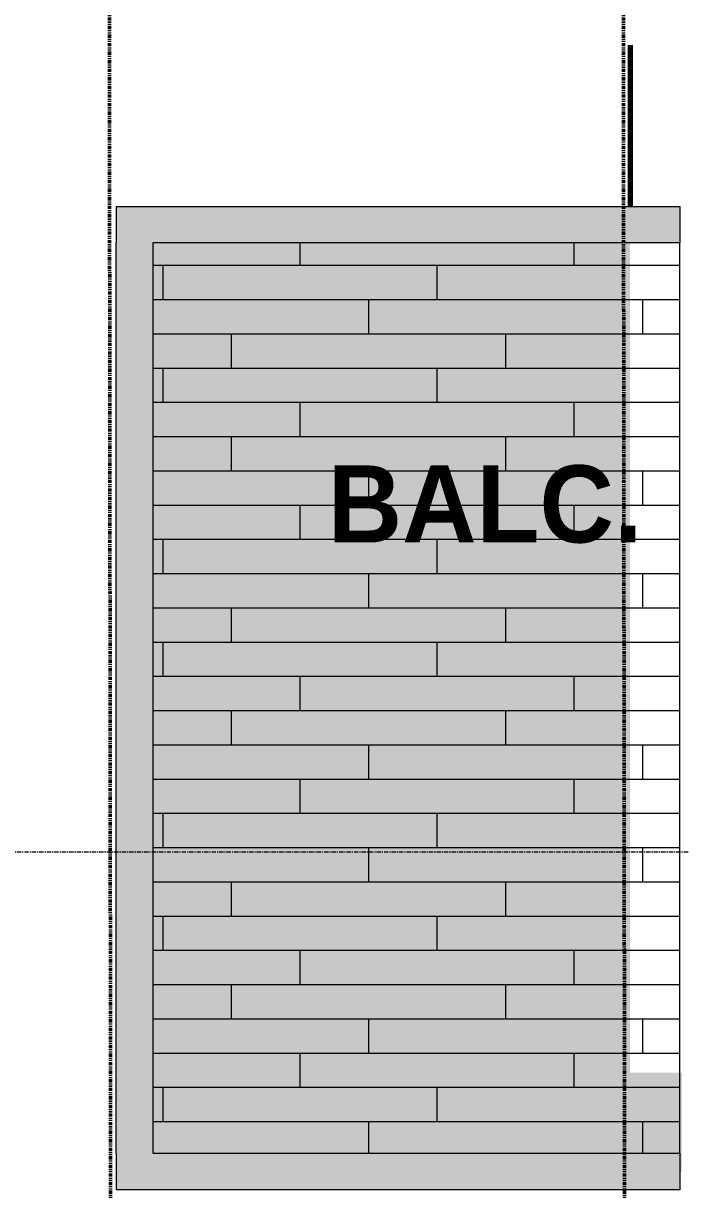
# Model space of a CAD drawing. Header units: inches. Extents: x -4218 to -1814, y 9706 to 12426.
# Drawn here: x -3937.6 to -3860.8, y 10127.8 to 10264 of the extents above; entities that cross this region are included whole.
import ezdxf

# ---------------------------------------------------------------- set-up
doc = ezdxf.new("R2010")
doc.units = ezdxf.units.IN
doc.header["$MEASUREMENT"] = 0
for name, pattern in [('Aligning Line 1_8_', [0.25, 0.125, -0.125]), ('Double Dash 3_8_', [1, 0.375, -0.125, 0.125, -0.125, 0.125, -0.125]), ('Grid Line 1_2_', [0.875, 0.5, -0.125, 0.125, -0.125])]:
    doc.linetypes.add(name, pattern=pattern)
for name, color, linetype, lineweight in [('0-1', 7, 'Continuous', 5), ('0-3', 147, 'Aligning Line 1_8_', 9), ('A-ANNO-DIMS', 211, 'Continuous', 9), ('A-ANNO-DIMS-96', 211, 'Continuous', 9), ('A-AREA-1', 130, 'Continuous', 70), ('A-AREA-IDEN', 2, 'Continuous', 9), ('A-FLOR-1', 10, 'Continuous', 13), ('A-FLOR-PATT-1', 252, 'Continuous', 9), ('A-WALL-3', 10, 'Continuous', 13), ('A-WALL-5', 254, 'Continuous', 5), ('C-PROP-LINE-1', 250, 'Double Dash 3_8_', 50), ('S-GRID-1', 1, 'Grid Line 1_2_', 9)]:
    doc.layers.add(name, color=color, linetype=linetype, lineweight=lineweight)
doc.layers.add('A-AREA-PATT-1', color=7, linetype='Continuous', lineweight=9, transparency=1)
doc.styles.add('Century Gothic', font='ufonts.com_century-gothic.ttf', dxfattribs={"height": 9})
doc.styles.add('Century Gothic_B', font='GOTHICB.TTF', dxfattribs={"height": 9})
doc.dimstyles.new('OD__1_8__Tol__', dxfattribs={"dimscale": 12, "dimtxt": 9.397514, "dimasz": 1, "dimexe": 0.75, "dimexo": 0.5, "dimgap": 0.125, "dimtad": 1, "dimdec": 3, "dimrnd": 0.125, "dimzin": 3, "dimdsep": 46, "dimlunit": 4, "dimtxsty": 'Century Gothic', "dimblk1": 'OBLIQUE', "dimblk2": 'OBLIQUE', "dimsah": 1, "dimcen": 0.09, "dimdle": 0.75, "dimazin": 0, "dimtfac": 1, "dimtdec": 4, "dimtix": 1, "dimtmove": 0, "dimatfit": 3, "dimfxl": 1, "dimtvp": 1, "dimtfill": 1, "dimfrac": 2, "dimtolj": 1, "dimtzin": 0, "dimarcsym": 2})

# ---------------------------------------------------------------- blocks, each defined once
blk = doc.blocks.new('Family - ___-1878357-FLOOR PLAN - 2ND FLOOR')
at = {"layer": 'C-PROP-LINE-1'}
for p, q in [((-3929.52, 12184.69), (-3927.1, 9853.17)), ((-3869.45, 12124.69), (-3867.12, 9890.98))]:
    blk.add_line(p, q, dxfattribs=at)
blk = doc.blocks.new('CTR - 1st Phase - Shell_rvt-1-FLOOR PLAN - 2ND FLOOR')
at = {"layer": 'A-AREA-PATT-1'}
for points in [[(-3866.72, 10132.04), (-3860.91, 10132.04), (-3860.91, 10141.45), (-3866.72, 10141.45), (-3866.72, 10238.36), (-3922.47, 10238.36), (-3922.47, 10132.04), (-3869.37, 10132.04)], [(-3860.91, 10129.91), (-3860.72, 10129.91), (-3860.72, 10141.45), (-3860.91, 10141.45), (-3860.91, 10132.04)]]:
    blk.add_hatch(color=256, dxfattribs=at).paths.add_polyline_path(points, flags=0)
at = {"layer": 'A-FLOR-PATT-1'}
h = blk.add_hatch(dxfattribs=at)
h.set_pattern_fill('FP_9', color=256, style=0, pattern_type=2)
h.set_pattern_definition([(180, (19334.705, 10903.737), (-5e-16, -4), []), (270, (19334.705, 10903.737), (8, -8), [4, -28]), (270, (19318.705, 10899.737), (8, -8), [4, -28])])
h.paths.add_polyline_path([(-3869.37, 10132.04), (-3860.91, 10132.04), (-3860.91, 10238.36), (-3922.47, 10238.36), (-3922.47, 10132.04), (-3913.94, 10132.04)], flags=0)
at = {"layer": 'A-WALL-5'}
for points in [[(-3925.97, 10238.36), (-3860.91, 10238.36), (-3860.91, 10242.61), (-3926.72, 10242.61), (-3926.72, 10238.36)], [(-3925.97, 10132.04), (-3922.47, 10132.04), (-3922.47, 10238.36), (-3926.72, 10238.36), (-3926.72, 10132.04)], [(-3860.91, 10127.79), (-3860.91, 10132.04), (-3926.72, 10132.04), (-3926.72, 10127.79), (-3869.37, 10127.79)]]:
    blk.add_hatch(color=256, dxfattribs=at).paths.add_polyline_path(points, flags=0)
at = {"layer": 'A-AREA-1'}
blk.add_line((-3866.72, 10261.45), (-3866.72, 10242.61), dxfattribs=at)
at = {"layer": 'A-FLOR-1'}
blk.add_line((-3860.91, 10132.04), (-3860.91, 10238.36), dxfattribs=at)
at = {"layer": 'A-WALL-3'}
for p, q in [((-3926.72, 10242.61), (-3860.91, 10242.61)), ((-3926.72, 10242.61), (-3926.72, 10238.36)), ((-3860.91, 10242.61), (-3860.91, 10238.36)), ((-3926.72, 10132.04), (-3926.72, 10238.36)), ((-3922.47, 10238.36), (-3922.47, 10132.04)), ((-3860.91, 10238.36), (-3922.47, 10238.36)), ((-3926.72, 10132.04), (-3926.72, 10127.79)), ((-3922.47, 10132.04), (-3860.91, 10132.04)), ((-3860.91, 10132.04), (-3860.91, 10127.79)), ((-3860.91, 10127.79), (-3926.72, 10127.79))]:
    blk.add_line(p, q, dxfattribs=at)
at = {"layer": 'S-GRID-1'}
blk.add_line((-1814.21, 10167.19), (-4168.71, 10167.19), dxfattribs=at)
at = {"layer": '0-3'}
blk.add_blockref('Family - ___-1878357-FLOOR PLAN - 2ND FLOOR', (0, 0), dxfattribs=at)
blk = doc.blocks.new('DIMBLOCK7-FLOOR PLAN - 2ND FLOOR')
at = {"layer": 'A-ANNO-DIMS-96'}
for p, q in [((-4043.68, 9973.94), (-4043.68, 12124.84)), ((-3862.29, 12115.84), (-4052.68, 12115.84)), ((-4043.68, 12115.84), (-3862.29, 12115.84)), ((-3862.29, 9982.94), (-4052.68, 9982.94)), ((-4043.68, 9982.94), (-3862.29, 9982.94))]:
    blk.add_line(p, q, dxfattribs=at)
at = {"layer": 'A-ANNO-DIMS-96', "lineweight": 50}
for p, q in [((-4043.68, 12115.84), (-4049.68, 12121.84)), ((-4043.68, 12115.84), (-4037.68, 12109.84)), ((-4043.68, 9982.94), (-4049.68, 9988.94)), ((-4043.68, 9982.94), (-4037.68, 9976.94))]:
    blk.add_line(p, q, dxfattribs=at)
at = {"layer": 'A-ANNO-DIMS-96', "color": 0, "insert": (-4056.71, 11015.16), "char_height": 9, "width": 82.1611, "attachment_point": 1, "rotation": 90, "line_spacing_factor": 0.984502, "style": 'Century Gothic', "bg_fill": 3, "box_fill_scale": 1.25, "bg_fill_color": 256, "bg_fill_true_color": 13158600, "bg_fill_transparency": 0}
blk.add_mtext('177\' - 8 7/8"', dxfattribs=at)
blk = doc.blocks.new('_Oblique')
at = {"color": 0, "linetype": 'ByBlock', "lineweight": -2}
blk.add_line((-0.5, -0.5), (0.5, 0.5), dxfattribs=at)

msp = doc.modelspace()

# ---------------------------------------------------------------- block references
at = {"layer": '0-1'}
msp.add_blockref('CTR - 1st Phase - Shell_rvt-1-FLOOR PLAN - 2ND FLOOR', (0, 0), dxfattribs=at)

# ---------------------------------------------------------------- texts
at = {"layer": 'A-AREA-IDEN', "insert": (-3902.03455, 10212.36932), "char_height": 9, "width": 43.632, "attachment_point": 1, "style": 'Century Gothic_B'}
msp.add_mtext('BALC.', dxfattribs=at)

# ---------------------------------------------------------------- next in the draw order: dimensions: what is measured, and where the dimension line sits
at = {"layer": 'A-ANNO-DIMS'}
dim = msp.add_linear_dim(base=(-4043.67756, 12115.8394), p1=(-3856.28624, 9982.9394), p2=(-3856.28624, 12115.8394), angle=90, dimstyle='OD__1_8__Tol__', override={"dimpost": '<>', "dimfxl": 2132.9}, dxfattribs=at)
dim.commit()
dim.dimension.update_dxf_attribs({"geometry": 'DIMBLOCK7-FLOOR PLAN - 2ND FLOOR', "text_midpoint": (-4050.40257, 11049.3894)})

doc.saveas('drawing.dxf')
